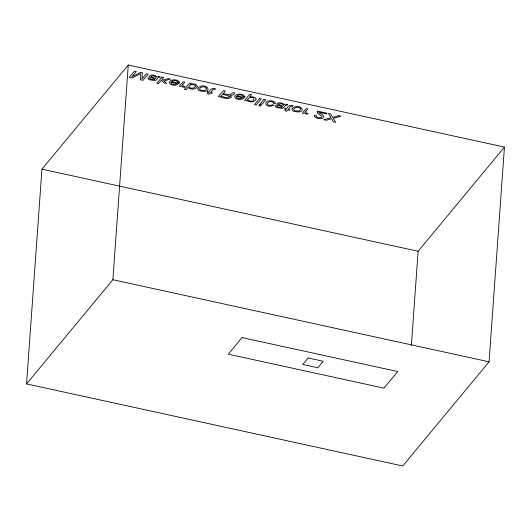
<?xml version="1.0" encoding="UTF-8"?>
<svg xmlns="http://www.w3.org/2000/svg" width="531" height="531" viewBox="0 0 531 531"><rect width="100%" height="100%" fill="white"/><g stroke="black" fill="none" stroke-linecap="round" stroke-linejoin="round"><path stroke-width="0.8" d="M26.55 383.906L41.942 169.183L128.27 65.014L504.45 147.094L489.058 361.817L402.73 465.986L26.55 383.906L112.877 279.731L128.27 65.014M411.379 345.415L418.123 251.269L504.45 147.094M41.942 169.183L418.123 251.269M112.877 279.731L489.058 361.817M317.199 111.902L317.691 113.395L321.653 116.03L321.793 116.999C320.246 118.174 317.392 117.948 316.164 116.422L316.476 115.466L314.697 115.074L314.306 116.501C319.071 120.895 329.977 117.763 319.012 112.784L318.932 112.267L326.545 113.926L327.136 113.216L317.565 111.125L317.199 111.902M206.4 88.113L206.001 89.52L204.687 90.443L200.897 90.31A2.536 1.142 4.1 0 1 199.722 89.467L199.656 88.763C200.745 86.314 204.8 86.261 206.4 88.113M300.612 108.669L300.214 110.076L298.9 110.999L295.11 110.866A2.536 1.142 4.1 0 1 293.935 110.023L293.869 109.32C294.957 106.87 299.006 106.817 300.612 108.669M142.268 72.873L142.042 78.96L146.31 73.756L148.149 74.161L143.045 80.32L140.303 79.723L140.536 73.623L132.113 77.931L129.338 77.327L134.443 71.167L136.294 71.572L131.94 76.756L140.35 72.455L142.268 72.873M273.584 102.875L273.558 103.399L275.257 103.771L275.39 102.888A3.81 1.712 4.1 0 0 274.408 101.826C262.885 97.047 263.104 109.871 274.102 105.165L272.403 104.793C270.916 105.715 268.195 105.642 267.299 103.983L267.763 102.755L269.37 101.76A2.29 1.029 4.1 0 1 271.149 101.64L272.755 102.038L273.584 102.875M148.109 78.289L148.255 79L149.722 79.836L155.025 80.533L156.3 79.902L158.444 77.314L159.798 77.334L160.262 76.776L158.278 76.338L156.93 76.776C155.125 75.117 150.605 73.822 149.171 76.431L150.326 77.499L154.647 78.873L154.707 79.404L152.722 79.783L150.173 79.066L149.968 78.236L148.328 77.884L148.109 78.289M275.569 106.1L275.715 106.811L277.182 107.647L282.485 108.344L283.76 107.713L285.904 105.125L287.258 105.145L287.722 104.587L285.738 104.149L284.39 104.587C282.585 102.928 278.065 101.633 276.631 104.242L277.786 105.311L282.107 106.685L282.167 107.216L280.182 107.594L277.633 106.877L277.428 106.054L275.788 105.696L275.569 106.1M195.461 85.982C194.844 88.77 190.503 88.929 188.877 86.978C189.069 84.097 194.266 83.639 195.461 85.982M229.319 96.476C227.706 99.41 223.086 96.224 220.81 96.443L222.555 94.339L228.211 95.64L229.319 96.476M256.108 98.998C255.033 102.755 249.125 102.649 246.762 100.253L246.271 100.85L244.565 100.478L249.756 94.213L251.508 94.598L249.61 96.888L253.871 97.08L255.464 97.863L256.108 98.998M247.824 99.071L247.824 100.034C256.506 104.879 254.933 92.494 247.824 99.071M179.624 82.378L177.832 82.298C176.982 80.101 173.119 80.115 171.559 81.635L179.206 83.301C176.996 86.181 169.502 85.936 169.21 81.913C171.433 78.774 177.819 79.146 179.624 82.378M245.01 96.649L243.218 96.569C242.368 94.365 238.505 94.385 236.952 95.899L244.599 97.571C242.388 100.452 234.888 100.2 234.602 96.184C236.819 93.038 243.211 93.41 245.01 96.649M151.222 76.238L151.508 77.048L155.437 78.449L156.121 77.493L155.311 76.517L153.671 75.946L151.222 76.238M278.682 104.049L278.967 104.859L282.897 106.26L283.581 105.311L282.771 104.328L281.138 103.757L278.682 104.049M197.897 88.186L198.096 89.719A4.58 2.058 4.1 0 0 200.094 90.901C215.048 93.894 205.696 80.672 197.897 88.186M292.103 108.742L292.309 110.275A4.58 2.058 4.1 0 0 294.3 111.457C309.254 114.45 299.902 101.229 292.103 108.742M197.28 86.48C195.879 89.985 190.383 89.719 187.954 87.502L186.102 89.739L184.396 89.367L189.521 83.188L191.14 83.54L190.662 84.11C192.866 83.626 196.828 83.719 197.28 86.48M171.115 82.245L170.916 82.823C171.984 84.781 175.283 84.827 176.909 83.506L171.115 82.245M236.501 96.509L236.308 97.093C237.377 99.051 240.676 99.098 242.295 97.777L236.501 96.509M182.677 84.741L182.949 85.989L185.014 86.659L184.35 87.456L182.856 87.057L181.655 85.856L181.011 86.633L179.345 86.268L183.069 81.774L184.821 82.159L182.677 84.741M305.71 111.59L305.982 112.837L308.04 113.501L307.383 114.298L305.883 113.899L304.681 112.698L304.037 113.475L302.371 113.116L306.095 108.623L307.847 109.001L305.71 111.59M231.277 97.014C228.171 100.817 222.038 96.622 218.281 96.735L223.385 90.575L225.323 91L223.133 93.642L229.916 94.837L232.89 92.646C237.762 92.115 232.14 95.978 230.195 95.633L231.277 97.014M161.922 77.161L156.811 83.321L158.497 83.692L161.464 80.115L164.378 83.002L166.621 83.493L164.019 80.938L170.564 79.046L168.327 78.561L163.196 80.115L162.207 79.219L163.601 77.533L161.922 77.161M207.568 91.697L207.057 92.314L208.464 92.626L207.429 93.874L209.201 94.266L210.236 93.011L211.902 93.37L212.413 92.759L210.747 92.394L213.177 89.46L215.135 89.474L215.626 88.883C212.792 87.303 210.223 89.394 208.975 92.009L207.568 91.697M259.546 98.467L254.442 104.627L256.194 105.005L261.298 98.846L259.546 98.467M259.533 104.726L258.823 105.583L260.602 105.968L261.312 105.118L259.533 104.726M263.927 99.423L260.223 103.89L262.002 104.282L265.712 99.808L263.927 99.423M285.147 108.629L284.636 109.24L286.05 109.552L285.008 110.806L286.78 111.191L287.815 109.937L289.481 110.302L289.992 109.685L288.326 109.32L290.756 106.392L292.714 106.406L293.205 105.808C290.371 104.229 287.809 106.319 286.554 108.935L285.147 108.629M242.063 337.583L228.303 354.184L383.966 388.148L397.719 371.547L242.063 337.583M308.153 357.96L302.756 364.472L317.87 367.771L323.266 361.259L308.153 357.96M338.599 115.712L332.645 117.404L330.78 114.006L328.443 113.495L330.946 117.776L323.658 119.727L326.08 120.258L331.689 118.698L333.355 121.845L335.665 122.349L333.349 118.3L341.002 116.236L338.599 115.712"/></g></svg>
